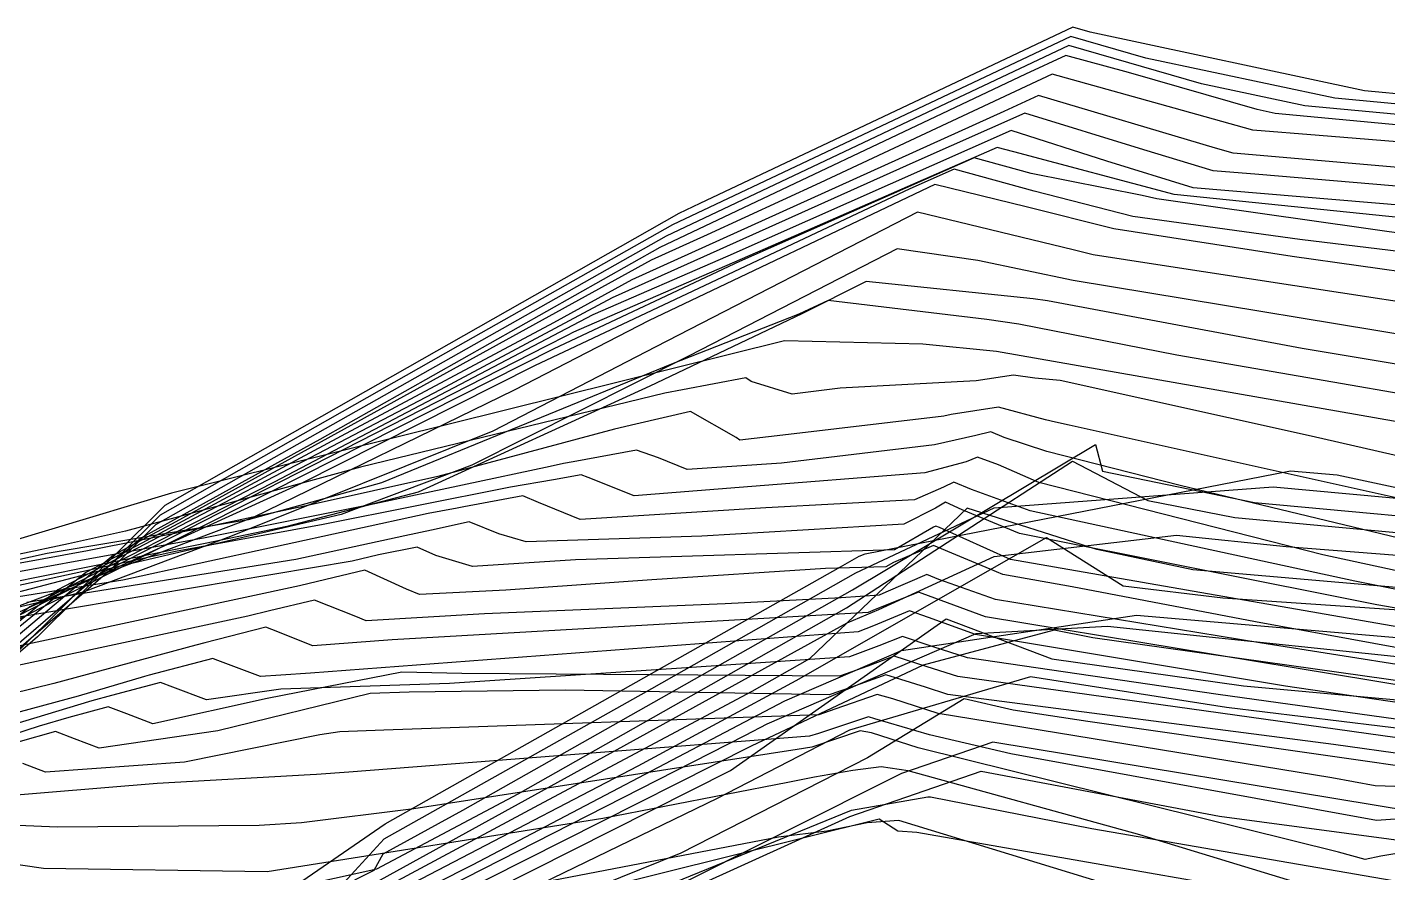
# Model space of a CAD drawing. Extents: x 0 to 174, y 0 to 36.
# Drawn here: x 84.94 to 111.51, y 19.47 to 35.98 of the extents above; entities that cross this region are included whole.
import ezdxf

# ---------------------------------------------------------------- set-up
doc = ezdxf.new("R2010")
doc.units = 0
doc.layers.get('0').update_dxf_attribs({"color": 1, "linetype": 'CONTINUOUS'})

msp = doc.modelspace()

# ---------------------------------------------------------------- linework, layer by layer
at = {"color": 4}
for points in [[(112.028, 34.6489, 198.4), (111.056, 34.74, 198.4), (105.7, 35.8809, 198.4), (105.357, 35.9803, 198.4), (98.0721, 32.5355, 198.4), (97.6617, 32.3412, 198.4), (97.0882, 32.0171, 198.4), (87.6267, 26.6421, 198.4), (83.7219, 22.7691, 198.4)], [(115.122, 33.9541, 192), (109.89, 34.4442, 192), (107.872, 34.8742, 192), (105.281, 35.6232, 192), (103.006, 34.5477, 192), (97.4151, 31.9012, 192), (89.6019, 27.4846, 192), (87.4458, 26.2597, 192), (86.5559, 25.3771, 192), (81.6284, 21.1388, 192)], [(113.575, 34.3015, 195.2), (110.473, 34.5921, 195.2), (106.786, 35.3775, 195.2), (105.319, 35.8018, 195.2), (100.539, 33.5416, 195.2), (97.5384, 32.1212, 195.2), (93.3451, 29.7508, 195.2), (87.5362, 26.4509, 195.2), (85.1389, 24.0731, 195.2), (82.0429, 21.4102, 195.2)], [(116.669, 33.6067, 188.8), (109.307, 34.2963, 188.8), (108.957, 34.3708, 188.8), (106.449, 35.096, 188.8), (105.222, 35.43, 188.8), (104.435, 35.0625, 188.8), (97.2918, 31.6812, 188.8), (90.6498, 27.9267, 188.8), (87.1691, 26.0087, 188.8), (83.4129, 22.7808, 188.8)], [(117.95, 33.2345, 185.6), (110.172, 33.8653, 185.6), (108.877, 33.9684, 185.6), (107.338, 34.4006, 185.6), (104.954, 35.0616, 185.6), (100.423, 32.9428, 185.6), (98.218, 31.927, 185.6), (97.1231, 31.4317, 185.6), (87.8375, 26.318, 185.6), (86.6241, 25.6711, 185.6), (81.1053, 21.027, 185.6)], [(115.535, 32.9083, 182.4), (108.488, 33.5202, 182.4), (108.142, 33.6201, 182.4), (104.686, 34.6435, 182.4), (104.012, 34.3329, 182.4), (96.7442, 31.0451, 182.4), (95.2189, 30.2051, 182.4), (91.0685, 27.9926, 182.4), (87.1741, 25.9049, 182.4), (86.0791, 25.333, 182.4), (83.7864, 23.4589, 182.4)], [(117.432, 32.3846, 179.2), (108.993, 33.1011, 179.2), (108.098, 33.1783, 179.2), (106.748, 33.5874, 179.2), (104.419, 34.3005, 179.2), (102.295, 33.3576, 179.2), (96.3642, 30.6981, 179.2), (93.0032, 28.8964, 179.2), (85.5341, 24.9956, 179.2), (83.9203, 23.6765, 179.2)], [(113.978, 32.3136, 176), (107.708, 32.8407, 176), (106.022, 33.3668, 176), (104.151, 33.9637, 176), (98.6183, 31.5076, 176), (95.9839, 30.361, 176), (89.7606, 27.096, 176), (84.9891, 24.6582, 176), (82.5633, 22.72, 176)], [(114.136, 32.0154, 172.8), (107.336, 32.7153, 172.8), (104.204, 33.5467, 172.8), (103.88, 33.6294, 172.8), (100.053, 31.9605, 172.8), (95.6037, 30.0239, 172.8), (95.4815, 29.9598, 172.8), (95.0725, 29.7509, 172.8), (84.4442, 24.3208, 172.8)], [(113.097, 31.7643, 169.6), (106.997, 32.6257, 169.6), (106.713, 32.6931, 169.6), (104.548, 33.122, 169.6), (103.429, 33.4279, 169.6), (98.8513, 31.4066, 169.6), (95.2233, 29.6962, 169.6), (84.1862, 24.1252, 169.6)], [(74.1738, 11.1172, 166.4), (85.758, 6.28661, 166.4), (87.6983, 5.44769, 166.4), (94.6303, 5.49238, 166.4), (95.9919, 5.50206, 166.4), (107.371, 6.9689, 166.4), (120.434, 8.64447, 166.4), (121.508, 9.14054, 166.4), (124.684, 10.5317, 166.4), (128.256, 12.2153, 166.4), (128.305, 18.1632, 166.4), (128.356, 20.2441, 166.4), (128.138, 21.0399, 166.4), (127.254, 24.8513, 166.4), (121.156, 28.2702, 166.4), (116.39, 31.036, 166.4), (109.795, 31.8315, 166.4), (106.528, 32.2835, 166.4), (104.601, 32.7815, 166.4), (103.041, 33.208, 166.4), (102.173, 32.8245, 166.4), (94.8428, 29.3686, 166.4), (90.2849, 27.068, 166.4), (83.3602, 23.9138, 166.4)], [(84.3457, 5.82067, 163.2), (87.443, 4.72563, 163.2), (89.7252, 4.81501, 163.2), (96.652, 5.06956, 163.2), (102.531, 5.79409, 163.2), (120.002, 7.8626, 163.2), (121.36, 8.44631, 163.2), (128.071, 11.397, 163.2), (128.07, 11.4125, 163.2), (127.939, 13.145, 163.2), (127.918, 15.608, 163.2), (128.023, 19.9081, 163.2), (127.213, 22.8674, 163.2), (126.626, 24.5445, 163.2), (119.793, 28.5051, 163.2), (116.123, 30.5935, 163.2), (109.645, 31.504, 163.2), (106.162, 32.0449, 163.2), (104.448, 32.4706, 163.2), (102.662, 32.9083, 163.2), (97.0831, 30.2498, 163.2), (94.4502, 28.8936, 163.2), (89.3531, 26.4082, 163.2), (82.6108, 23.8603, 163.2)], [(115.851, 29.9865, 160), (107.019, 31.342, 160), (105.757, 31.533, 160), (105.366, 31.6324, 160), (102.324, 32.3665, 160), (97.2161, 29.7367, 160), (94.0318, 28.0921, 160), (88.9102, 26.0354, 160), (86.0272, 24.944, 160), (80.4574, 23.6449, 160)], [(113.484, 29.6915, 156.8), (105.365, 31.0319, 156.8), (103.503, 31.4256, 156.8), (101.929, 31.6547, 156.8), (97.8646, 29.5613, 156.8), (93.6179, 27.4259, 156.8), (91.0709, 26.4617, 156.8), (86.2858, 25.3456, 156.8), (82.5698, 24.375, 156.8)], [(115.381, 28.7805, 153.6), (109.837, 29.7039, 153.6), (104.862, 30.6377, 153.6), (104.583, 30.6785, 153.6), (101.321, 31.0135, 153.6), (100.063, 30.3804, 153.6), (97.1, 28.9701, 153.6), (92.5708, 26.9009, 153.6), (90.0095, 26.2319, 153.6), (88.4148, 25.8986, 153.6), (84.5391, 25.1186, 153.6)], [(114.984, 28.262, 150.4), (107.39, 29.5783, 150.4), (104.307, 30.1793, 150.4), (103.676, 30.2722, 150.4), (100.577, 30.6405, 150.4), (100.007, 30.3744, 150.4), (97.5218, 29.3989, 150.4), (91.8587, 27.0854, 150.4), (89.2515, 26.3607, 150.4), (85.325, 25.7035, 150.4), (78.4834, 24.1957, 150.4)], [(113.701, 27.9249, 147.2), (103.866, 29.6441, 147.2), (102.428, 29.7874, 147.2), (99.7286, 29.8549, 147.2), (87.7534, 26.8819, 147.2), (83.0727, 25.4765, 147.2)], [(113.714, 27.1489, 144), (110.014, 27.9958, 144), (105.11, 29.0784, 144), (104.618, 29.1246, 144), (104.2, 29.1844, 144), (103.471, 29.0736, 144), (103.1, 29.0575, 144), (100.814, 28.9287, 144), (99.8788, 28.8161, 144), (99.0753, 29.0641, 144), (98.9699, 29.1303, 144), (97.7341, 28.8995, 144), (97.3909, 28.8341, 144), (91.4453, 27.3857, 144), (88.6164, 26.612, 144), (86.8589, 26.1399, 144), (85.7411, 25.8919, 144), (84.762, 25.6828, 144)], [(113.608, 26.3582, 140.8), (105.29, 28.2105, 140.8), (105.018, 28.2696, 140.8), (104.828, 28.3147, 140.8), (103.907, 28.563, 140.8), (102.985, 28.4143, 140.8), (102.841, 28.3816, 140.8), (99.6954, 28.0118, 140.8), (98.8568, 27.9166, 140.8), (98.7822, 27.9647, 140.8), (97.889, 28.4747, 140.8), (96.8262, 28.2268, 140.8), (96.4056, 28.1303, 140.8), (92.9565, 27.2039, 140.8), (90.4447, 26.6466, 140.8), (88.2446, 26.1767, 140.8), (86.1147, 25.7523, 140.8), (77.9706, 24.2646, 140.8)], [(113.507, 25.5732, 137.6), (107.453, 27.0296, 137.6), (104.854, 27.6936, 137.6), (104.016, 27.9656, 137.6), (103.755, 28.0786, 137.6), (103.463, 28.004, 137.6), (102.655, 27.8224, 137.6), (99.6696, 27.4678, 137.6), (97.8286, 27.3438, 137.6), (97.2687, 27.5701, 137.6), (96.8385, 27.7224, 137.6), (95.5991, 27.4951, 137.6), (95.4134, 27.46, 137.6), (95.1484, 27.4012, 137.6), (91.7272, 26.6706, 137.6), (88.4153, 26.0106, 137.6), (82.903, 25.0037, 137.6)], [(113.401, 24.9908, 134.4), (110.243, 25.6734, 134.4), (104.697, 27.0902, 134.4), (103.905, 27.4349, 134.4), (103.499, 27.5845, 134.4), (103.277, 27.4897, 134.4), (102.465, 27.2782, 134.4), (98.8446, 26.9944, 134.4), (96.7888, 26.8271, 134.4), (95.8903, 27.1876, 134.4), (95.7531, 27.2359, 134.4), (95.2127, 27.1397, 134.4), (94.3784, 26.9988, 134.4), (90.7158, 26.269, 134.4), (87.8353, 25.7428, 134.4), (83.4225, 24.7816, 134.4)], [(135.875, 12.273, 131.2), (134.986, 16.6327, 131.2), (132.189, 19.3084, 131.2), (129.668, 21.5399, 131.2), (128.464, 22.0962, 131.2), (124.928, 23.7852, 131.2), (121.158, 24.0718, 131.2), (113.593, 24.6183, 131.2), (110.866, 25.1597, 131.2), (104.526, 26.5343, 131.2), (103.379, 26.9543, 131.2), (103.035, 27.0946, 131.2), (102.832, 26.9963, 131.2), (102.269, 26.7523, 131.2), (99.3649, 26.5923, 131.2), (95.7378, 26.3656, 131.2), (94.9255, 26.6967, 131.2), (94.6146, 26.8265, 131.2), (93.4638, 26.6125, 131.2), (93.3327, 26.5904, 131.2), (93.0163, 26.5273, 131.2), (92.7676, 26.4819, 131.2), (86.8035, 25.1828, 131.2), (70.7049, 22.6095, 131.2)], [(137.491, 7.50568, 128), (135.532, 16.0552, 128), (132.572, 19.0094, 128), (130.319, 21.1976, 128), (129.446, 21.606, 128), (125.765, 23.3566, 128), (125.744, 23.3661, 128), (125.742, 23.3674, 128), (125.712, 23.3696, 128), (113.771, 24.2692, 128), (111.298, 24.7021, 128), (104.319, 26.0941, 128), (103.199, 26.554, 128), (102.871, 26.7026, 128), (102.674, 26.5849, 128), (102.057, 26.2775, 128), (98.1156, 26.0428, 128), (94.6811, 25.9311, 128), (94.1484, 26.0896, 128), (93.5693, 26.3206, 128), (92.8326, 26.1608, 128), (92.3143, 26.0479, 128), (90.1845, 25.584, 128), (84.9307, 24.7442, 128)], [(136.128, 15.4902, 124.8), (135.419, 16.2674, 124.8), (134.887, 16.7424, 124.8), (133.636, 17.9266, 124.8), (130.988, 20.567, 124.8), (129.142, 21.4352, 124.8), (126.549, 22.647, 124.8), (122.507, 23.0862, 124.8), (113.904, 23.8785, 124.8), (113.617, 23.9087, 124.8), (111.877, 24.2405, 124.8), (104.144, 25.5871, 124.8), (102.752, 26.2076, 124.8), (102.686, 26.235, 124.8), (102.64, 26.2153, 124.8), (101.873, 25.7726, 124.8), (95.6444, 25.5794, 124.8), (93.6341, 25.4496, 124.8), (92.9151, 25.66, 124.8), (92.5556, 25.8265, 124.8), (91.7988, 25.6743, 124.8), (91.2862, 25.5535, 124.8), (84.3045, 24.3777, 124.8)], [(113.083, 23.6094, 121.6), (108.925, 24.3703, 121.6), (105.344, 25.0531, 121.6), (103.989, 25.289, 121.6), (103.745, 25.3977, 121.6), (102.637, 25.8589, 121.6), (101.855, 25.5271, 121.6), (101.709, 25.4431, 121.6), (100.528, 25.4065, 121.6), (97.1387, 25.1876, 121.6), (94.2874, 24.9845, 121.6), (92.6009, 24.9012, 121.6), (92.3422, 25.0037, 121.6), (91.5339, 25.3771, 121.6), (90.6063, 25.1549, 121.6), (90.2556, 25.0709, 121.6), (82.8232, 23.4786, 121.6)], [(113.455, 23.2524, 118.4), (109.009, 23.9553, 118.4), (103.851, 24.8009, 118.4), (102.74, 25.1918, 118.4), (102.51, 25.2924, 118.4), (101.709, 24.9443, 118.4), (101.577, 24.8864, 118.4), (100.833, 24.8334, 118.4), (98.5679, 24.7216, 118.4), (93.8657, 24.5223, 118.4), (91.5603, 24.3889, 118.4), (91.3527, 24.4726, 118.4), (90.5512, 24.793, 118.4), (89.6707, 24.5858, 118.4), (89.2477, 24.4774, 118.4), (70.2078, 20.3962, 118.4)], [(113.381, 22.8595, 115.2), (111.215, 23.2162, 115.2), (103.654, 24.4633, 115.2), (102.418, 24.9197, 115.2), (102.347, 24.9449, 115.2), (101.452, 24.5871, 115.2), (101.364, 24.5514, 115.2), (92.0635, 24.0171, 115.2), (90.515, 23.8993, 115.2), (89.7167, 24.2187, 115.2), (89.597, 24.2643, 115.2), (88.4087, 23.9599, 115.2), (88.2336, 23.9141, 115.2), (85.455, 23.1603, 115.2), (81.7493, 22.254, 115.2)], [(113.555, 22.5189, 112), (109.509, 23.1112, 112), (103.459, 24.12, 112), (102.54, 24.4545, 112), (102.169, 24.5801, 112), (101.463, 24.2901, 112), (101.166, 24.1701, 112), (90.4721, 23.3627, 112), (89.8906, 23.3239, 112), (89.4928, 23.2973, 112), (88.6095, 23.6333, 112), (88.5653, 23.6501, 112), (87.318, 23.3264, 112), (87.2294, 23.3027, 112), (85.9311, 22.9187, 112), (65.5187, 17.4003, 112)], [(113.73, 22.1832, 108.8), (108.2, 22.9467, 108.8), (103.299, 23.665, 108.8), (102.629, 23.8793, 108.8), (102.03, 24.0796, 108.8), (101.57, 23.8995, 108.8), (101, 23.6841, 108.8), (97.814, 23.4715, 108.8), (93.182, 23.1611, 108.8), (89.8921, 23.0508, 108.8), (88.4401, 22.8435, 108.8), (87.7791, 23.0946, 108.8), (87.5405, 23.1845, 108.8), (86.5832, 22.9285, 108.8), (86.1984, 22.8222, 108.8), (80.6924, 21.1574, 108.8)], [(113.371, 21.8685, 105.6), (103.11, 23.3009, 105.6), (102.516, 23.4895, 105.6), (101.866, 23.6979, 105.6), (101.353, 23.504, 105.6), (100.801, 23.3042, 105.6), (93.4251, 23.3597, 105.6), (92.2556, 23.3817, 105.6), (89.6221, 22.8728, 105.6), (87.3898, 22.3783, 105.6), (86.8805, 22.57, 105.6), (86.5161, 22.708, 105.6), (85.7523, 22.497, 105.6), (85.1694, 22.3317, 105.6), (76.4512, 19.4973, 105.6)], [(111.941, 21.7626, 102.4), (110.448, 21.9717, 102.4), (102.917, 22.9509, 102.4), (102.478, 23.0901, 102.4), (101.704, 23.3357, 102.4), (101.034, 23.093, 102.4), (100.597, 22.9411, 102.4), (95.4433, 23.036, 102.4), (92.3975, 22.9964, 102.4), (91.6376, 22.9654, 102.4), (88.663, 22.2359, 102.4), (86.3419, 21.9014, 102.4), (85.8594, 22.0842, 102.4), (85.4919, 22.2256, 102.4), (84.7535, 22.0163, 102.4)], [(114.169, 21.0684, 99.2), (111.261, 21.1673, 99.2), (110.416, 21.3237, 99.2), (102.731, 22.58, 99.2), (101.844, 22.8612, 99.2), (101.54, 22.9519, 99.2), (100.709, 22.6603, 99.2), (100.4, 22.5541, 99.2), (91.9038, 22.2493, 99.2), (91.0398, 22.2184, 99.2), (90.6507, 22.1623, 99.2), (88.0111, 21.6249, 99.2), (85.293, 21.4292, 99.2), (84.853, 21.5984, 99.2)], [(135.892, 18.5351, 96), (132.89, 18.5756, 96), (130.66, 18.592, 96), (128.504, 18.015, 96), (124.936, 17.488, 96), (120.907, 19.0039, 96), (116.886, 20.4592, 96), (116.733, 20.5281, 96), (115.681, 20.9339, 96), (115.645, 20.9262, 96), (114.435, 20.7183, 96), (114.38, 20.7113, 96), (111.287, 20.4893, 96), (104.148, 21.7931, 96), (102.56, 22.161, 96), (101.491, 22.4767, 96), (101.37, 22.5157, 96), (100.392, 22.1897, 96), (100.214, 22.1321, 96), (91.2163, 21.4335, 96), (90.5874, 21.387, 96), (90.461, 21.3779, 96), (87.4724, 21.2105, 96), (84.2463, 20.9464, 96)], [(114.646, 20.3362, 92.8), (111.374, 19.7891, 92.8), (111.066, 19.7282, 92.8), (110.544, 19.8699, 92.8), (102.338, 21.9041, 92.8), (101.425, 22.203, 92.8), (101.208, 22.2363, 92.8), (100.264, 21.9175, 92.8), (99.9776, 21.8719, 92.8), (92.4893, 20.7147, 92.8), (90.2968, 20.4433, 92.8), (89.4678, 20.3912, 92.8), (85.5277, 20.355, 92.8), (83.201, 20.4571, 92.8)], [(112.03, 19.2683, 89.6), (110.616, 19.0054, 89.6), (106.667, 20.2076, 89.6), (102.14, 21.4556, 89.6), (101.616, 21.535, 89.6), (101.064, 21.4667, 89.6), (100.316, 21.3368, 89.6), (99.7895, 21.2281, 89.6), (96.1788, 20.5276, 89.6), (89.6249, 19.4865, 89.6), (85.2551, 19.5498, 89.6), (82.2902, 19.9795, 89.6)], [(80.4456, 15.0114, 150.4), (87.1763, 16.4962, 150.4), (91.1949, 17.1725, 150.4), (95.0971, 18.2699, 150.4), (101.037, 20.6901, 150.4), (102.524, 20.9517, 150.4), (102.582, 20.9475, 150.4), (105.73, 20.3347, 150.4), (113.088, 19.0638, 150.4), (113.348, 18.9504, 150.4), (114.774, 18.1578, 150.4), (118.184, 16.9464, 150.4), (120.243, 14.244, 150.4), (121.839, 12.5995, 150.4), (120.39, 10.1357, 150.4), (112.551, 11.5621, 150.4), (104.769, 12.7018, 150.4), (99.0743, 13.5089, 150.4), (94.3907, 12.8023, 150.4), (90.9267, 12.1639, 150.4), (83.3778, 10.7682, 150.4)], [(83.3963, 15.8062, 147.2), (85.6307, 16.3134, 147.2), (90.1721, 17.6811, 147.2), (101.576, 20.5227, 147.2), (101.943, 20.2863, 147.2), (102.315, 20.2579, 147.2), (112.069, 18.5524, 147.2), (118.632, 16.3739, 147.2), (119.184, 16.1925, 147.2), (119.891, 15.8265, 147.2), (121.009, 14.5259, 147.2), (122.324, 13.6816, 147.2), (122.204, 12.4193, 147.2), (122.62, 10.5176, 147.2), (120.054, 10.3645, 147.2), (119.701, 10.4156, 147.2), (118.61, 10.5688, 147.2), (117.84, 10.6138, 147.2), (116.703, 10.7892, 147.2), (104.175, 12.766, 147.2), (103.27, 12.9088, 147.2), (98.2637, 13.3553, 147.2), (86.0397, 11.3129, 147.2), (76.3168, 9.83694, 147.2)], [(137.39, 16.3176, 86.4), (135.653, 15.8503, 86.4), (134.924, 15.6718, 86.4), (134.792, 15.5999, 86.4), (133.869, 15.1357, 86.4), (130.223, 13.0107, 86.4), (126.664, 14.7407, 86.4), (124.382, 16.6651, 86.4), (118.133, 18.8353, 86.4), (118.119, 18.8402, 86.4), (118.107, 18.8418, 86.4), (116.145, 19.3516, 86.4), (110.752, 18.1113, 86.4), (110.16, 17.9431, 86.4), (108.957, 18.3484, 86.4), (101.959, 20.4874, 86.4), (101.343, 20.4398, 86.4), (100.557, 20.2812, 86.4), (99.6072, 20.1617, 86.4), (92.502, 18.7922, 86.4), (89.5081, 18.0792, 86.4), (87.2632, 18.5791, 86.4), (84.9998, 18.8137, 86.4), (81.8134, 19.2039, 86.4)]]:
    msp.add_polyline3d(points, dxfattribs=at)
for points in [[(124.025, 19.101, 192), (123.453, 19.0316, 192), (122.948, 18.9694, 192), (100.616, 16.1113, 192), (99.9928, 16.1134, 192), (96.447, 15.6699, 192), (93.6656, 16.9723, 192), (88.7968, 18.0477, 192), (91.714, 19.5175, 192), (91.8875, 19.84, 192), (93.4466, 20.6905, 192), (101.054, 24.9948, 192), (105.803, 27.8342, 192), (105.937, 27.3112, 192), (108.907, 26.6998, 192), (113.992, 26.2298, 192), (116.887, 25.6044, 192), (118.964, 24.8662, 192), (124.4, 21.8812, 192), (124.854, 21.1351, 192)], [(124.629, 19.7271, 188.8), (123.28, 18.9925, 188.8), (102.738, 16.3278, 188.8), (100.751, 16.0504, 188.8), (94.7434, 16.0732, 188.8), (88.7862, 18.8866, 188.8), (91.7636, 19.5472, 188.8), (94.5257, 21.0102, 188.8), (100.936, 24.6402, 188.8), (105.353, 27.5027, 188.8), (106.821, 26.7356, 188.8), (108.525, 26.4065, 188.8), (115.74, 25.7327, 188.8), (116.275, 25.5993, 188.8), (116.227, 25.6905, 188.8), (123.863, 21.6322, 188.8)], [(124.038, 19.1237, 198.4), (110.028, 17.3064, 198.4), (101.527, 16.2135, 198.4), (96.1721, 16.0289, 198.4), (96.7148, 15.6013, 198.4), (90.1397, 18.6614, 198.4), (89.6095, 17.2579, 198.4), (89.402, 18.687, 198.4), (91.9297, 20.4229, 198.4), (100.823, 25.4409, 198.4), (101.187, 25.6506, 198.4), (101.305, 25.6988, 198.4), (109.61, 27.3167, 198.4), (110.522, 27.2377, 198.4), (118.111, 25.6144, 198.4), (124.469, 23.2267, 198.4), (125.474, 22.3793, 198.4)], [(126.924, 19.376, 195.2), (125.049, 19.7713, 195.2), (123.858, 19.0782, 195.2), (117.343, 18.2473, 195.2), (101.04, 16.1598, 195.2), (98.0836, 16.0715, 195.2), (95.5601, 15.9177, 195.2), (93.7818, 16.9528, 195.2), (89.0994, 18.3674, 195.2), (90.3345, 18.4111, 195.2), (91.9086, 20.1315, 195.2), (97.1349, 23.0658, 195.2), (101.121, 25.3227, 195.2), (103.825, 26.595, 195.2), (109.27, 27.0022, 195.2), (112.252, 26.7316, 195.2), (117.499, 25.6094, 195.2), (121.742, 24.0315, 195.2), (124.954, 22.1212, 195.2), (124.937, 22.1303, 195.2)], [(114.829, 24.7666, 182.4), (107.705, 25.3855, 182.4), (105.826, 25.7828, 182.4), (103.296, 26.5903, 182.4), (100.217, 23.6473, 182.4), (99.0898, 23.0077, 182.4), (94.921, 20.7853, 182.4), (91.0183, 18.6932, 182.4), (90.863, 18.7072, 182.4), (88.9807, 17.1497, 182.4), (87.3163, 16.9671, 182.4), (91.6507, 15.7577, 182.4), (98.7377, 15.801, 182.4), (98.6818, 15.7525, 182.4), (109.869, 17.1436, 182.4), (117.482, 18.1372, 182.4), (121.396, 18.6204, 182.4), (122.562, 19.2688, 182.4), (122.656, 21.9517, 182.4), (115.867, 24.4494, 182.4)], [(91.7099, 19.2602, 185.6), (100.95, 24.3491, 185.6), (101.57, 24.6074, 185.6), (103.82, 25.644, 185.6), (107.382, 26.058, 185.6), (109.523, 25.8412, 185.6), (115.615, 25.3616, 185.6), (124.285, 20.3845, 185.6), (122.029, 18.7834, 185.6), (112.601, 17.598, 185.6), (99.5728, 15.8798, 185.6), (96.4911, 15.8954, 185.6), (94.1936, 15.5758, 185.6), (89.7247, 17.9198, 185.6), (87.3404, 17.9418, 185.6), (88.1463, 18.0917, 185.6)], [(89.0978, 17.1966, 179.2), (89.6669, 17.8044, 179.2), (96.8676, 21.5574, 179.2), (99.9542, 23.2211, 179.2), (104.846, 26.0173, 179.2), (106.342, 25.0722, 179.2), (108.29, 24.8367, 179.2), (115.355, 24.3545, 179.2), (118.586, 22.2945, 179.2), (122.657, 20.3298, 179.2), (121.944, 18.9906, 179.2), (120.913, 18.371, 179.2), (117.784, 18.0114, 179.2), (109.431, 16.9635, 179.2), (102.348, 16.0614, 179.2), (98.1649, 15.5205, 179.2), (93.4214, 15.5037, 179.2), (93.1102, 15.0237, 179.2)], [(103.516, 16.0144, 176), (96.9014, 15.1511, 176), (96.1687, 15.1895, 176), (91.0799, 15.1262, 176), (87.718, 16.0671, 176), (89.3614, 17.467, 176), (93.6357, 19.625, 176), (99.736, 22.8275, 176), (102.015, 23.8073, 176), (106.604, 24.4974, 176), (113.275, 23.9269, 176), (115.242, 23.855, 176), (114.658, 23.8202, 176), (117.402, 22.3233, 176), (122.288, 20.1949, 176), (123.521, 18.4872, 176), (121.682, 18.8093, 176), (120.603, 18.109, 176), (112.955, 17.1797, 176), (106.282, 16.3514, 176)], [(88.0807, 16.3903, 169.6), (88.6178, 16.7329, 169.6), (84.1669, 16.3046, 169.6), (89.5963, 14.829, 169.6), (88.9116, 14.6229, 169.6), (93.9686, 14.7107, 169.6), (95.1242, 14.6763, 169.6), (107.37, 16.163, 169.6), (118.335, 17.4234, 169.6), (119.226, 17.8172, 169.6), (120.342, 19.5181, 169.6), (113.146, 23.4534, 169.6), (111.983, 23.1764, 169.6), (105.75, 24.056, 169.6), (104.993, 24.2057, 169.6), (102.436, 23.5235, 169.6), (99.0745, 21.9397, 169.6)], [(119.524, 18.272, 166.4), (117.961, 17.1787, 166.4), (106.251, 15.6791, 166.4), (94.9809, 14.2256, 166.4), (94.5727, 14.2741, 166.4), (88.4814, 14.1946, 166.4), (89.1532, 14.3857, 166.4), (86.8378, 15.6904, 166.4), (87.1988, 16.0153, 166.4), (94.0532, 19.1357, 166.4), (98.6701, 21.4646, 166.4), (102.886, 24.4274, 166.4), (104.948, 23.6449, 166.4), (108.693, 23.119, 166.4), (113.763, 22.6562, 166.4), (116.811, 20.6383, 166.4)], [(121.063, 20.0296, 172.8), (115.257, 23.3333, 172.8), (113.244, 23.5241, 172.8), (106.035, 24.2769, 172.8), (103.463, 24.1329, 172.8), (99.385, 22.3663, 172.8), (98.957, 22.1476, 172.8), (88.7104, 16.925, 172.8), (91.3927, 14.3781, 172.8), (91.2439, 14.9133, 172.8), (96.4699, 14.9415, 172.8), (99.6965, 15.3603, 172.8), (102.46, 15.7083, 172.8), (112.145, 16.9148, 172.8), (115.133, 17.3037, 172.8), (120.323, 17.9246, 172.8), (119.5, 17.8265, 172.8), (121.109, 18.6122, 172.8)], [(115.349, 20.7894, 163.2), (113.6, 22.0547, 163.2), (108.361, 22.6932, 163.2), (104.534, 23.2912, 163.2), (100.994, 22.2506, 163.2), (98.4127, 20.9201, 163.2), (92.8367, 18.2141, 163.2), (86.1277, 15.6805, 163.2), (84.983, 14.903, 163.2), (87.2245, 14.2463, 163.2), (89.0792, 13.4778, 163.2), (89.3929, 13.7126, 163.2), (95.9733, 13.9475, 163.2), (101.474, 14.6349, 163.2), (118.76, 16.6794, 163.2), (117.787, 16.6021, 163.2), (119.161, 19.0474, 163.2)], [(88.4834, 16.2589, 160), (83.4238, 15.1206, 160), (75.6567, 13.227, 160), (84.1321, 11.8463, 160), (86.1178, 12.1284, 160), (91.7917, 13.0258, 160), (97.2829, 13.7133, 160), (108.835, 13.4812, 160), (116.231, 13.3543, 160), (118.55, 13.1341, 160), (118.901, 13.6972, 160), (118.833, 18.4353, 160), (116.244, 19.4483, 160), (113.297, 21.3297, 160), (105.652, 22.4204, 160), (104.195, 22.6433, 160), (103.236, 22.8616, 160), (101.351, 21.714, 160), (97.7055, 19.8478, 160), (92.2136, 17.6359, 160)], [(119.221, 15.9111, 156.8), (118.079, 18.6231, 156.8), (111.994, 20.666, 156.8), (103.799, 22.0192, 156.8), (102.013, 21.4084, 156.8), (97.4149, 19.1035, 156.8), (93.5677, 17.6614, 156.8), (88.4665, 16.4617, 156.8), (84.6285, 15.462, 156.8), (80.5261, 14.6891, 156.8), (76.3772, 12.5353, 156.8), (72.3634, 11.4305, 156.8), (73.3762, 9.38109, 156.8), (73.1793, 8.05525, 156.8), (81.9748, 10.6998, 156.8), (92.2678, 13.1217, 156.8), (98.2405, 14.0503, 156.8), (110.754, 12.2944, 156.8), (119.131, 11.2576, 156.8), (119.204, 11.9887, 156.8)], [(77.436, 14.2044, 153.6), (79.2171, 14.5987, 153.6), (80.9943, 14.8976, 153.6), (86.4171, 16.0413, 153.6), (90.2634, 16.8152, 153.6), (92.1828, 17.2207, 153.6), (95.9102, 18.2537, 153.6), (101.004, 20.5629, 153.6), (103.57, 21.4487, 153.6), (108.225, 20.5755, 153.6), (112.355, 20.0188, 153.6), (118.488, 16.9901, 153.6), (119.586, 15.8345, 153.6), (120.266, 14.673, 153.6), (121.06, 10.3603, 153.6), (108.717, 12.3347, 153.6), (103.159, 13.1546, 153.6), (98.2042, 13.7612, 153.6), (93.5273, 12.8992, 153.6), (83.2058, 10.7771, 153.6), (80.9144, 9.93951, 153.6), (69.832, 8.4088, 153.6), (72.9931, 12.4086, 153.6)]]:
    msp.add_polyline3d(points, close=True, dxfattribs=at)

doc.saveas('drawing.dxf')
